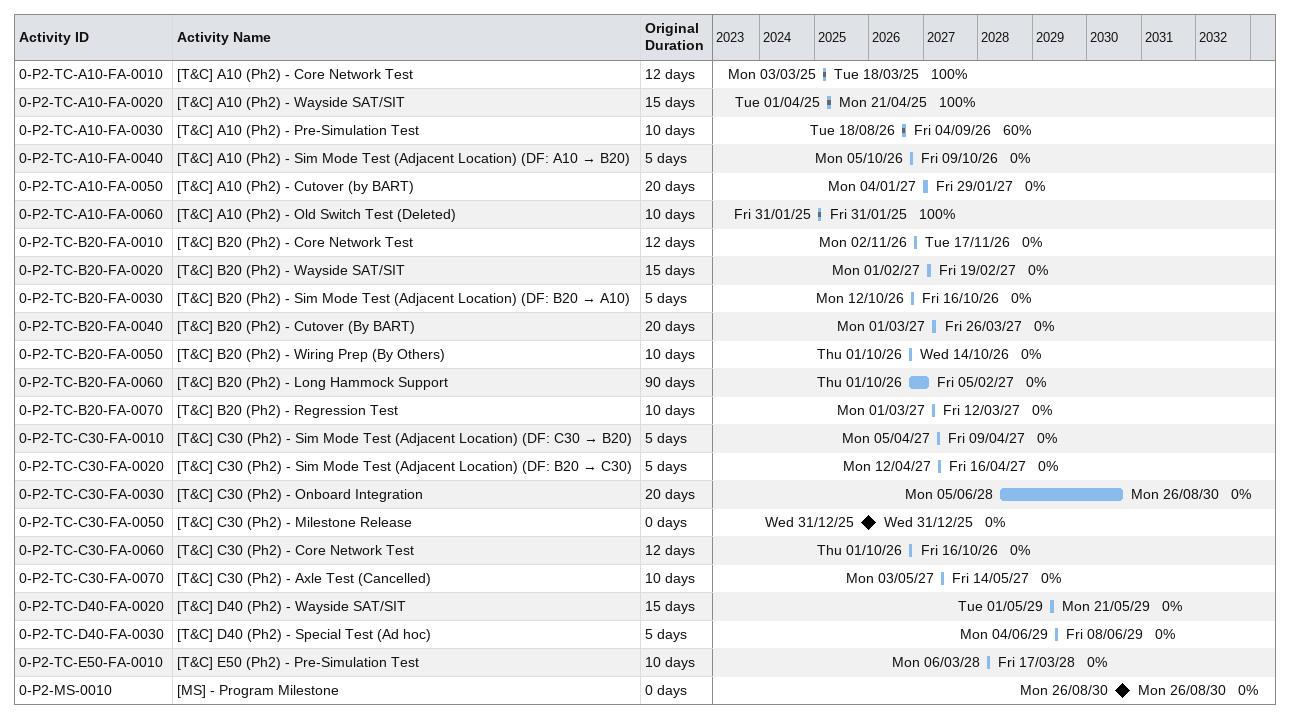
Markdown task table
| ID | Task | Original duration | Start | Finish | % complete |
|---|---|---|---|---|---|
| 0-P2-TC-A10-FA-0010 | [T&C] A10 (Ph2) - Core Network Test | 12d | 2025-03-03 | 2025-03-18 | 100 |
| 0-P2-TC-A10-FA-0020 | [T&C] A10 (Ph2) - Wayside SAT/SIT | 15d | 2025-04-01 | 2025-04-21 | 100 |
| 0-P2-TC-A10-FA-0030 | [T&C] A10 (Ph2) - Pre-Simulation Test | 10d | 2026-08-18 | 2026-09-04 | 60 |
| 0-P2-TC-A10-FA-0040 | [T&C] A10 (Ph2) - Sim Mode Test (Adjacent Location) (DF: A10 → B20) | 5d | 2026-10-05 | 2026-10-09 | 0 |
| 0-P2-TC-A10-FA-0050 | [T&C] A10 (Ph2) - Cutover (by BART) | 20d | 2027-01-04 | 2027-01-29 | 0 |
| 0-P2-TC-A10-FA-0060 | [T&C] A10 (Ph2) - Old Switch Test (Deleted) | 10d | 2025-01-31 | 2025-01-31 | 100 |
| 0-P2-TC-B20-FA-0010 | [T&C] B20 (Ph2) - Core Network Test | 12d | 2026-11-02 | 2026-11-17 | 0 |
| 0-P2-TC-B20-FA-0020 | [T&C] B20 (Ph2) - Wayside SAT/SIT | 15d | 2027-02-01 | 2027-02-19 | 0 |
| 0-P2-TC-B20-FA-0030 | [T&C] B20 (Ph2) - Sim Mode Test (Adjacent Location) (DF: B20 → A10) | 5d | 2026-10-12 | 2026-10-16 | 0 |
| 0-P2-TC-B20-FA-0040 | [T&C] B20 (Ph2) - Cutover (By BART) | 20d | 2027-03-01 | 2027-03-26 | 0 |
| 0-P2-TC-B20-FA-0050 | [T&C] B20 (Ph2) - Wiring Prep (By Others) | 10d | 2026-10-01 | 2026-10-14 | 0 |
| 0-P2-TC-B20-FA-0060 | [T&C] B20 (Ph2) - Long Hammock Support | 90d | 2026-10-01 | 2027-02-05 | 0 |
| 0-P2-TC-B20-FA-0070 | [T&C] B20 (Ph2) - Regression Test | 10d | 2027-03-01 | 2027-03-12 | 0 |
| 0-P2-TC-C30-FA-0010 | [T&C] C30 (Ph2) - Sim Mode Test (Adjacent Location) (DF: C30 → B20) | 5d | 2027-04-05 | 2027-04-09 | 0 |
| 0-P2-TC-C30-FA-0020 | [T&C] C30 (Ph2) - Sim Mode Test (Adjacent Location) (DF: B20 → C30) | 5d | 2027-04-12 | 2027-04-16 | 0 |
| 0-P2-TC-C30-FA-0030 | [T&C] C30 (Ph2) - Onboard Integration | 20d | 2028-06-05 | 2030-08-26 | 0 |
| 0-P2-TC-C30-FA-0050 | [T&C] C30 (Ph2) - Milestone Release | 0d | 2025-12-31 | 2025-12-31 | 0 |
| 0-P2-TC-C30-FA-0060 | [T&C] C30 (Ph2) - Core Network Test | 12d | 2026-10-01 | 2026-10-16 | 0 |
| 0-P2-TC-C30-FA-0070 | [T&C] C30 (Ph2) - Axle Test (Cancelled) | 10d | 2027-05-03 | 2027-05-14 | 0 |
| 0-P2-TC-D40-FA-0020 | [T&C] D40 (Ph2) - Wayside SAT/SIT | 15d | 2029-05-01 | 2029-05-21 | 0 |
| 0-P2-TC-D40-FA-0030 | [T&C] D40 (Ph2) - Special Test (Ad hoc) | 5d | 2029-06-04 | 2029-06-08 | 0 |
| 0-P2-TC-E50-FA-0010 | [T&C] E50 (Ph2) - Pre-Simulation Test | 10d | 2028-03-06 | 2028-03-17 | 0 |
| 0-P2-MS-0010 | [MS] - Program Milestone | 0d | 2030-08-26 | 2030-08-26 | 0 |
